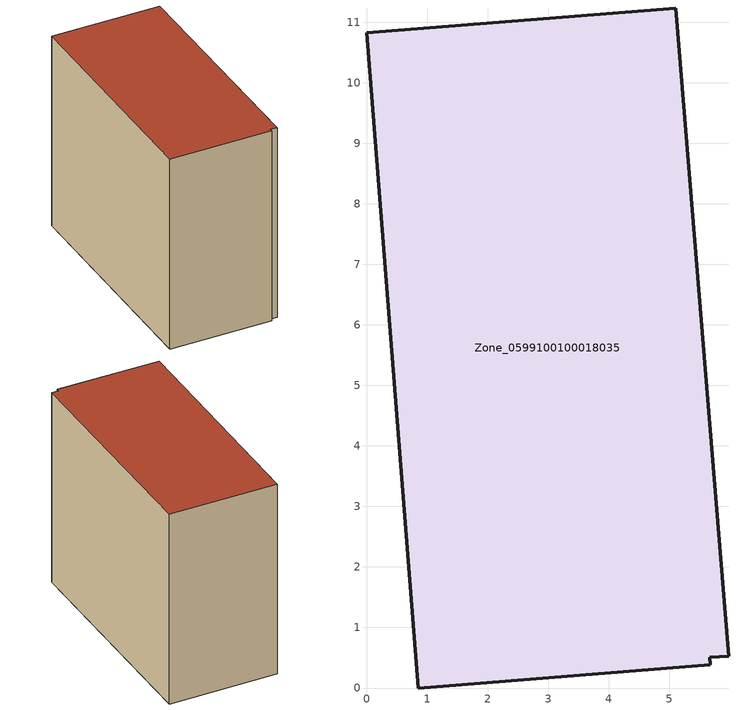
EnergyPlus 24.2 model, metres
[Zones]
Zone_0599100100018035
 floor ground (C_G): 5.99,0.53 5.67,0.51 5.68,0.38 0.86,0 0,10.82 5.11,11.24 z0
 wall outside (C_F): 5.99,0.53 5.11,11.24 0,10.82 0.86,0 5.68,0.38 5.67,0.51 5.99,0.53 z0:9.52
 roof outside (C_R): 5.67,0.51 5.99,0.53 5.11,11.24 0,10.82 0.86,0 5.68,0.38 z9.52
[BUILDING]
Pand.0599100100018035: North Axis=0; Terrain=City; Loads Convergence Tolerance Value=0.04; Temperature Convergence Tolerance Value=0.4; Solar Distribution=FullExterior; Maximum Number of Warmup Days=25; Minimum Number of Warmup Days=1
[Site:Location]
Rotterdam.The.Hague.AP_ZH_NLD Design_Conditions: Latitude=51.96; Longitude=4.45; Time Zone=1; Elevation=-4.5
[SITE:GROUNDTEMPERATURE:BUILDINGSURFACE]
18, 18, 18, 18, 18, 18, 18, 18, 18, 18, 18, 18
[MATERIAL] Thermal Absorptance=0.9; Solar Absorptance=0.7; Visible Absorptance=0.7
Name | Roughness | Thickness | Conductivity | Density | Specific Heat
G.TC.2015-2018 | MediumSmooth | 0.15 | 0.0428571 | 540 | 1210
F.TC.2015-2018 | Rough | 0.3 | 0.0666667 | 1920 | 840
R.TC.2015-2018 | MediumRough | 0.2 | 0.0333333 | 1500 | 1000
[CONSTRUCTION]
C_G: G.TC.2015-2018
C_F: F.TC.2015-2018
C_R: R.TC.2015-2018
[ZONE]
Zone_0599100100018035: Type=1; Multiplier=1; Ceiling Height=Autocalculate; Volume=Autocalculate; Floor Area=autocalculate; Part of Total Floor Area=Yes
[ZONEINFILTRATION:DESIGNFLOWRATE]
Infil_Zone_0599100100018035: Zone or ZoneList or Space or SpaceList=Zone_0599100100018035; Schedule=AlwaysOn; Design Flow Rate Calculation Method=Flow/Area; Flow Rate per Floor Area=0.0015; Constant Term Coefficient=1; Temperature Term Coefficient=0; Velocity Term Coefficient=0; Velocity Squared Term Coefficient=0
[HVACTEMPLATE:ZONE:IDEALLOADSAIRSYSTEM]
Zone_0599100100018035: Maximum Heating Supply Air Temperature=50; Minimum Cooling Supply Air Temperature=13; Maximum Heating Supply Air Humidity Ratio=0.0156; Minimum Cooling Supply Air Humidity Ratio=0.0077; Heating Limit=NoLimit; Cooling Limit=NoLimit; Dehumidification Control Type=ConstantSensibleHeatRatio; Cooling Sensible Heat Ratio=0.7; Dehumidification Setpoint=60; Humidification Control Type=None; Humidification Setpoint=30; Outdoor Air Method=None; Outdoor Air Flow Rate per Person=0.00944; Outdoor Air Flow Rate per Zone Floor Area=0; Outdoor Air Flow Rate per Zone=0; Demand Controlled Ventilation Type=None; Outdoor Air Economizer Type=NoEconomizer; Heat Recovery Type=None; Sensible Heat Recovery Effectiveness=0.7; Latent Heat Recovery Effectiveness=0.65
[ZONECONTROL:THERMOSTAT]
ThermostatControl_Zone_0599100100018035: Zone or ZoneList=Zone_0599100100018035; Control Type Schedule=DualSetpointControlType; Control 1=Thermostat_Zone_0599100100018035; Temperature Difference Between Cutout And Setpoint=0
[THERMOSTATSETPOINT:DUALSETPOINT]
Thermostat_Zone_0599100100018035: Heating Setpoint Temperature Schedule=HeatingSetpoint_Zone_0599100100018035; Cooling Setpoint Temperature Schedule=CoolingSetpoint_Zone_0599100100018035
[SCHEDULE:COMPACT]
HeatingSetpoint_Zone_0599100100018035: Through: 12/31, For: AllDays, Until: 24:00, 21
CoolingSetpoint_Zone_0599100100018035: Through: 12/31, For: AllDays, Until: 24:00, 24
DualSetpointControlType: Through: 12/31, For: AllDays, Until: 24:00, 4
AlwaysOn: Through: 12/31, For: AllDays, Until: 24:00, 1
